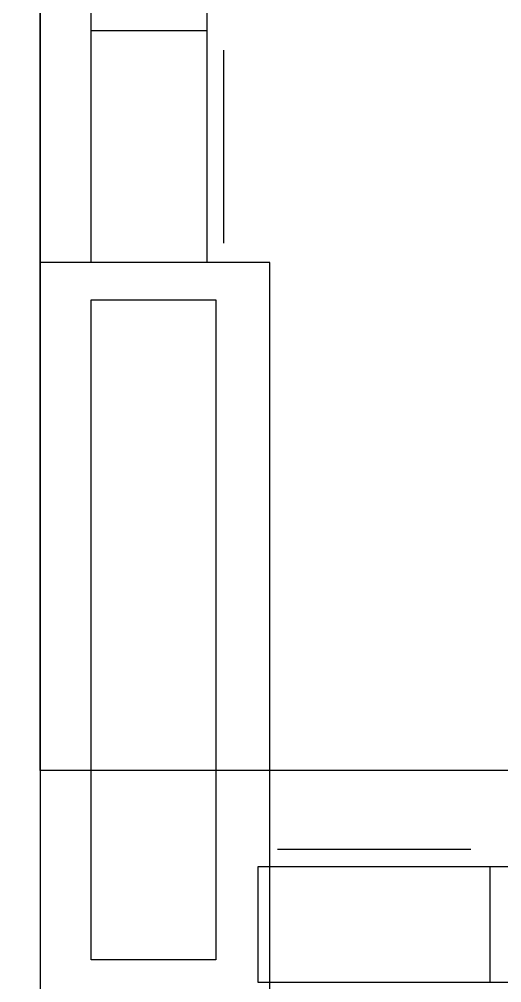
# Model space of a CAD drawing. Header units: inches. Extents: x 4 to 2210, y 3 to 2073.
# Drawn here: x 1014.1 to 1088.9, y 1802.5 to 1952.1 of the extents above; entities that cross this region are included whole.
import ezdxf

# ---------------------------------------------------------------- set-up
doc = ezdxf.new("R2010")
doc.units = ezdxf.units.IN
doc.header["$MEASUREMENT"] = 0
doc.layers.add('Planon_construction', color=253, linetype='Continuous')
doc.layers.add('Planon_zone', color=70, linetype='Continuous')

msp = doc.modelspace()

# ---------------------------------------------------------------- linework, layer by layer
at = {"layer": 'Planon_construction'}
for p, q in [((1043.19, 1950.28), (1025.19, 1950.28)), ((1043.19, 1949.65), (1043.19, 1949.65)), ((1045.81, 1917.28), (1045.81, 1947.28)), ((1084.13, 1823.13), (1054.13, 1823.13)), ((1051.75, 1820.5), (1051.75, 1820.5)), ((1087.13, 1802.5), (1087.13, 1820.5)), ((1087.75, 1820.5), (1087.75, 1820.5))]:
    msp.add_line(p, q, dxfattribs=at)
for points in [[(929.81, 2015.28), (1017.31, 2015.28), (1017.31, 1697.28), (924.31, 1697.28), (924.31, 2013.28)], [(1025.19, 1667.53), (1025.19, 1800.28), (1052.96, 1800.28), (1052.96, 1914.28), (1017.31, 1914.28)]]:
    msp.add_lwpolyline(points, dxfattribs=at)
for points in [[(1025.19, 1986.28), (1043.19, 1986.28), (1043.19, 1914.28), (1025.19, 1914.28)], [(1025.19, 1908.53), (1044.56, 1908.53), (1044.56, 1806.03), (1025.19, 1806.03)], [(1159.13, 1802.5), (1051.13, 1802.5), (1051.13, 1820.5), (1159.13, 1820.5)]]:
    msp.add_lwpolyline(points, close=True, dxfattribs=at)
at = {"layer": 'Planon_zone'}
msp.add_lwpolyline([(1017.31, 2058.28), (1366.76, 2058.28), (1366.76, 1835.43), (1017.31, 1835.43)], close=True, dxfattribs=at)

doc.saveas('drawing.dxf')
